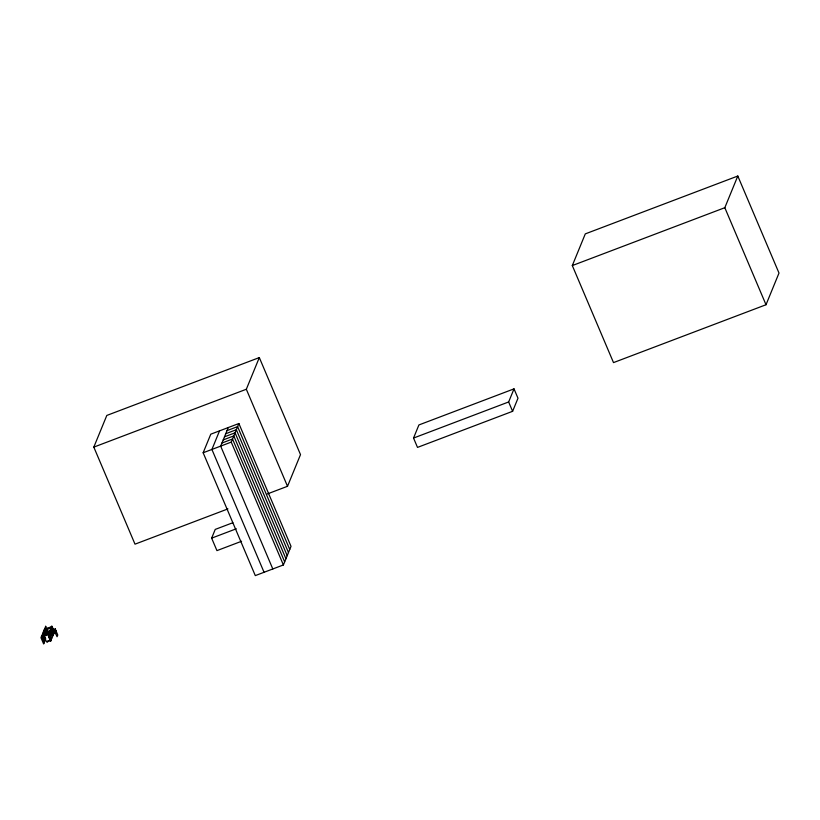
<?xml version="1.0" encoding="UTF-8"?>
<svg xmlns="http://www.w3.org/2000/svg" width="820" height="820" viewBox="0 0 820 820"><rect width="100%" height="100%" fill="white"/><g stroke="black" fill="none" stroke-linecap="round" stroke-linejoin="round"><path stroke-width="1.23" d="M227.939 508.892L135.003 544.162L93.818 447.115L106.805 415.443L259.315 357.582L300.51 454.618L287.512 486.291L267.258 493.978M44.526 635.664L48.4 634.198A3.454 0.656 69.2 0 0 49.374 638.185A3.454 0.656 69.2 0 0 51.055 640.43L47.181 641.896A3.454 0.656 69.2 0 1 45.489 639.651A3.454 0.656 69.2 0 1 44.526 635.664L44.885 634.793L48.759 633.317L51.414 639.559L50.696 641.301L48.042 635.069L48.759 633.317M53.72 633.932L51.065 627.689L51.783 625.947L54.438 632.179L53.72 633.932L49.846 635.397L47.191 629.165L47.55 628.294L51.496 626.644M47.181 641.896L47.529 641.025L51.414 639.559M49.846 635.397L50.204 634.526A3.454 0.656 69.2 0 0 50.245 634.311M54.776 631.4L55.493 629.647M203.155 452.763L210.781 434.18L238.876 423.52L291.018 546.356L283.392 564.949L255.297 575.609L203.155 452.763L231.25 442.103L238.876 423.52M219.534 430.859L211.909 449.442L264.05 572.288M228.288 427.538L220.662 446.121L272.804 568.967M287.512 486.291L246.328 389.254L259.315 357.582M241.592 541.261L216.941 550.62L211.642 538.145L215.229 529.412L232.839 522.73M413.536 438.054L418.907 424.955L514.017 388.864L517.994 398.212L512.613 411.312L417.503 447.402L413.536 438.054L508.646 401.964L514.017 388.864M572.309 265.567L585.295 233.884L737.805 176.023L779 273.06L766.013 304.743L613.503 362.604L572.309 265.567L724.818 207.696L737.805 176.023M93.818 447.115L246.328 389.254M227.017 430.633L237.605 426.615L289.747 549.451M225.746 433.729L236.334 429.711L288.476 552.557M224.475 436.824L235.063 432.816L287.205 555.653M223.204 439.93L233.792 435.912L285.934 558.748M221.933 443.025L232.521 439.007L284.663 561.843M211.642 538.145L236.303 528.787M47.191 629.165L51.065 627.689M724.818 207.696L766.013 304.743M508.646 401.964L512.613 411.312M231.25 442.103L283.392 564.949M47.058 634.075L44.741 628.622L44.024 630.365L46.227 635.561M45.52 635.039L43.788 630.949L43.071 632.691L45.715 638.934M55.729 633.645A3.454 0.656 69.2 0 1 54.766 629.647A3.454 0.656 69.2 0 1 56.447 631.892M46.156 635.09A3.454 0.656 69.2 0 1 44.772 631.923A3.454 0.656 69.2 0 1 44.382 629.493M51.424 626.818A3.454 0.656 69.2 0 1 53.105 629.063A3.454 0.656 69.2 0 1 54.079 633.06M47.55 628.294A3.454 0.656 69.2 0 1 48.318 628.766M41.359 636.863A3.454 0.656 69.2 0 1 43.04 639.118A3.454 0.656 69.2 0 1 44.003 643.105M44.393 635.818A3.454 0.656 69.2 0 1 43.429 631.82A3.454 0.656 69.2 0 1 45.11 634.065M52.152 631.39A3.454 0.656 69.2 0 1 53.115 635.387A3.454 0.656 69.2 0 1 51.434 633.143M50.399 635.664A3.454 0.656 69.2 0 1 49.436 631.666A3.454 0.656 69.2 0 1 51.117 633.911M44.075 636.586A3.454 0.656 69.2 0 1 45.038 640.584A3.454 0.656 69.2 0 1 43.357 638.339M41.718 635.992L41 637.745L43.644 643.977L44.362 642.234L41.718 635.992M42.753 633.47L42.035 635.213L44.68 641.455L45.397 639.702L42.753 633.47M45.694 626.295L44.977 628.038L47.632 634.27L48.339 632.527L45.694 626.295M49.794 630.795L49.077 632.548L51.732 638.78L52.439 637.037L49.794 630.795M50.83 628.274L50.112 630.026L52.767 636.258L53.474 634.516L50.83 628.274M55.124 628.776L54.407 630.529L57.051 636.761L57.769 635.018L55.124 628.776"/></g></svg>
